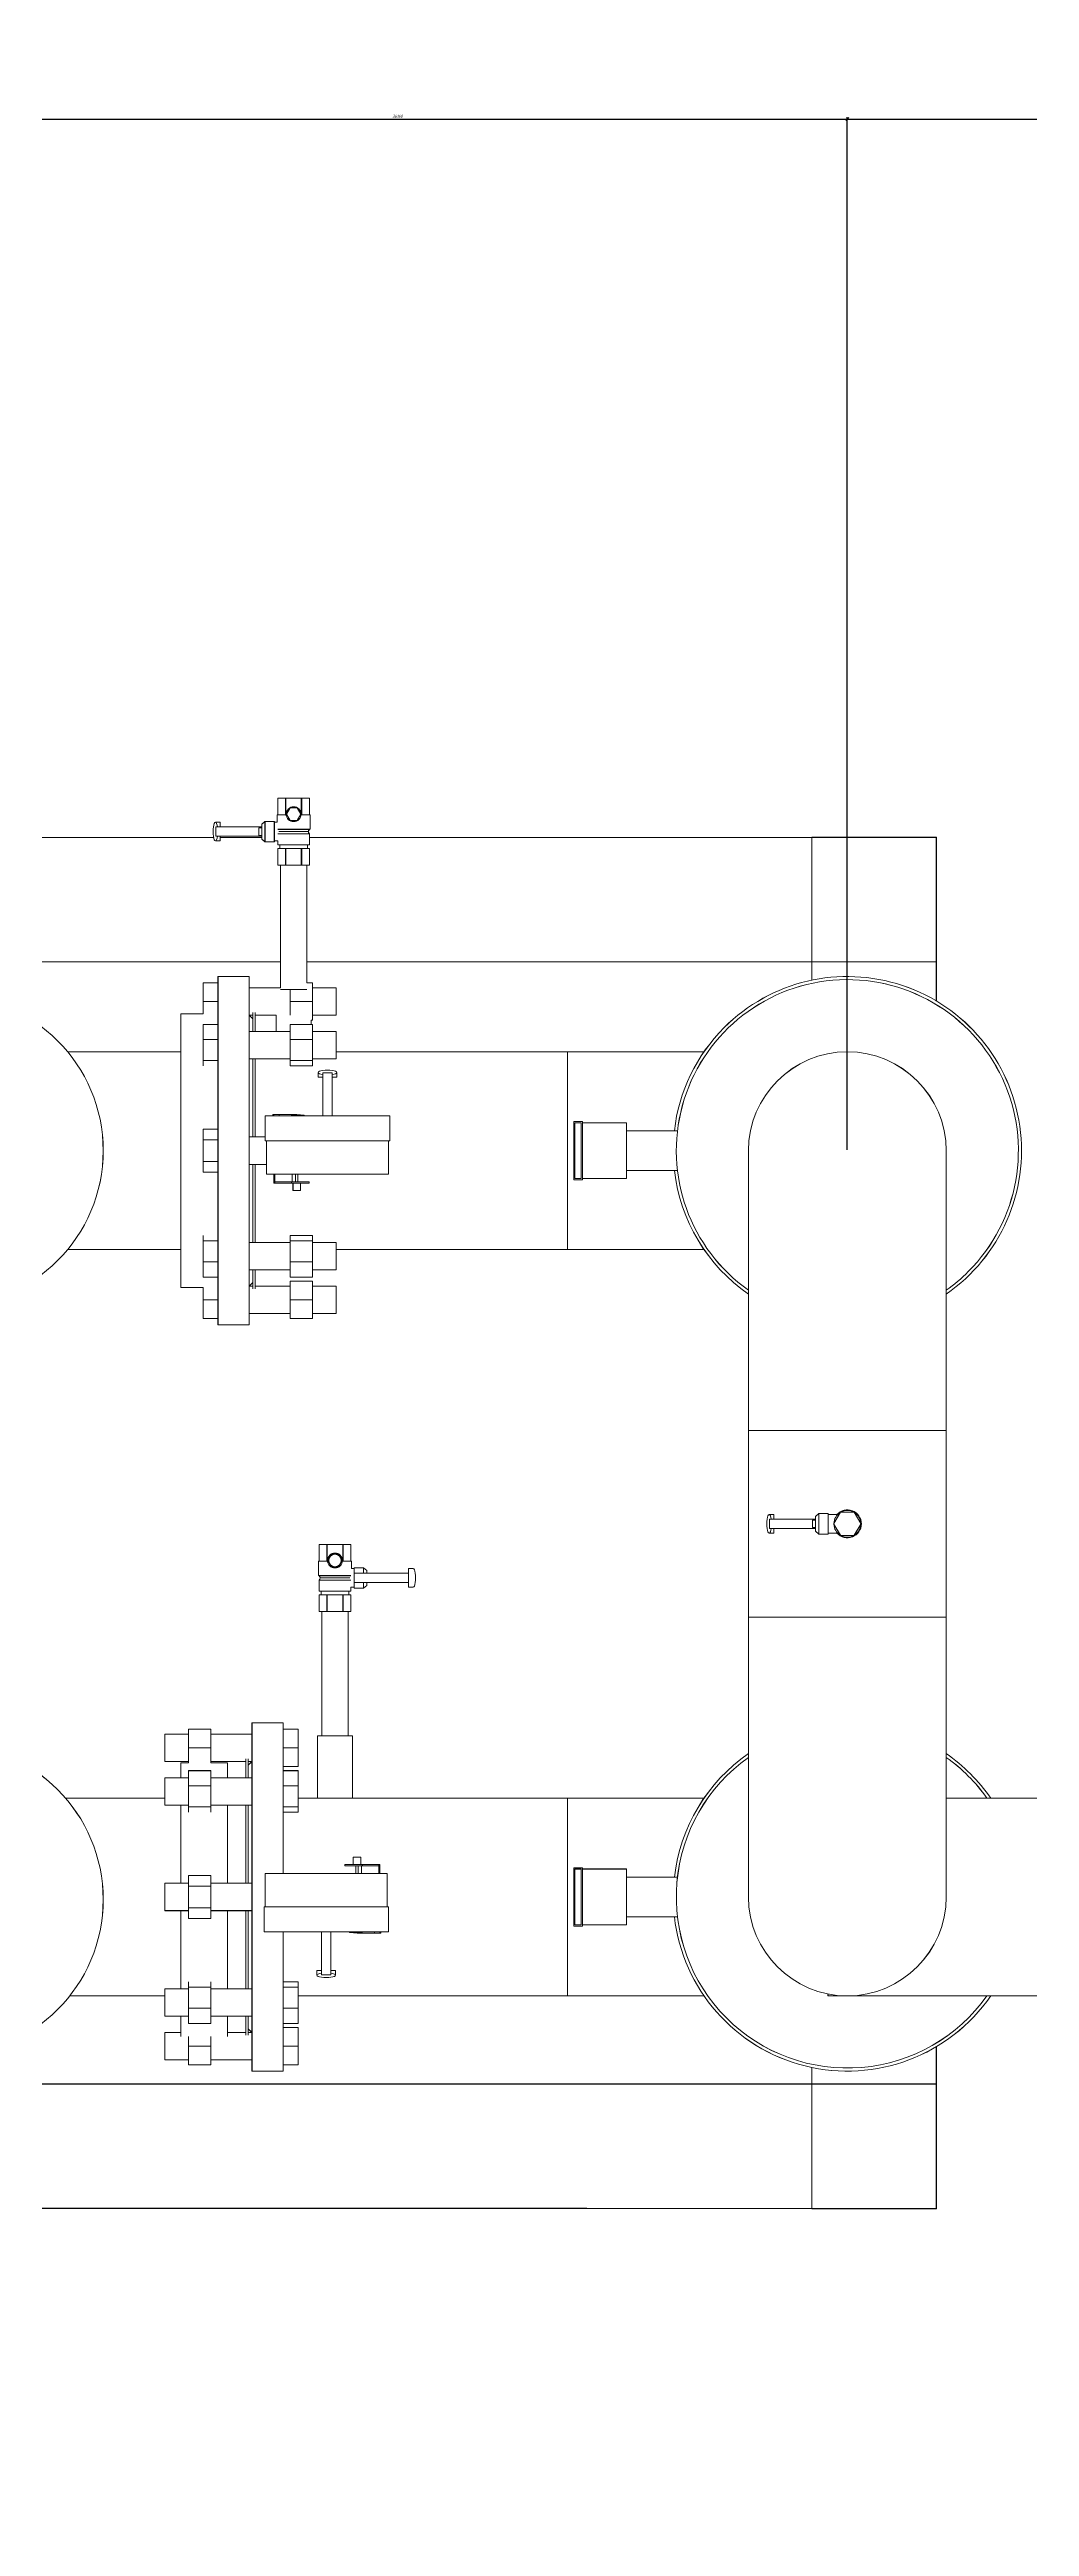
# Model space of a CAD drawing. Header units: millimetres. Extents: x -8689834 to 9419935, y 0 to 233063.
# Drawn here: x -421029 to -420241, y 223696 to 225687 of the extents above; entities that cross this region are included whole.
import ezdxf

# ---------------------------------------------------------------- set-up
doc = ezdxf.new("R2010")
doc.units = ezdxf.units.MM
doc.header["$MEASUREMENT"] = 0
doc.layers.get('0').update_dxf_attribs({"color": 250, "lineweight": 9})
doc.layers.add('25. ЗАЛИВКА ЗОН', color=7, linetype='Continuous', lineweight=0, transparency=0.2)
for name, color, linetype, lineweight in [('2D.ПроекцииПлан. Цвет-', 5, 'ByLayer', 40), ('2D.ПроекцииПлан. Цвет-Ошибка', 5, 'ByLayer', 35), ('2D.ПроекцииПлан.0', 250, 'ByLayer', 35), ('2D.ПроекцииПлан.25. ЗАЛИВКА ЗОН', 7, 'ByLayer', 0), ('ViewportFrames', 5, 'Continuous', 0), ('Размеры координатных сеток', 7, 'Continuous', 0)]:
    doc.layers.add(name, color=color, linetype=linetype, lineweight=lineweight)
doc.styles.add('МОЭК-Проект', font='', dxfattribs={"oblique": 15})
doc.styles.get('МОЭК-Проект').set_extended_font_data('GOST_type_A')
doc.dimstyles.new('МОЭК', dxfattribs={"dimtxt": 2.5, "dimasz": 2.5, "dimexe": 1.5, "dimexo": 0.625, "dimgap": 1, "dimtad": 1, "dimdec": 0, "dimlfac": 50, "dimtxsty": 'МОЭК-Проект', "dimblk": 'OBLIQUE', "dimblk1": 'OBLIQUE', "dimblk2": 'OBLIQUE', "dimcen": 2.5, "dimdle": 1.5, "dimadec": 0, "dimazin": 2, "dimtfac": 0.75, "dimtdec": 4, "dimtmove": 1, "dimatfit": 3, "dimldrblk": 'NONE', "dimfxl": 1, "dimtfill": 1, "dimtolj": 1, "dimarcsym": 1})

# ---------------------------------------------------------------- blocks, each defined once
blk = doc.blocks.new('PROJECTION_BLOCK_{ec8f7da3-a541-4747-95ec-aaf06b1fa1c5}')
at = {"layer": '2D.ПроекцииПлан. Цвет-', "color": 0, "lineweight": -2}
for p, q in [((2.04, -8.67), (-0.65, -8.67)), ((-2.551, -11.85), (-2.551, -11.82)), ((2.04, -11.85), (-2.551, -11.85))]:
    blk.add_line(p, q, dxfattribs=at)
at = {"layer": '2D.ПроекцииПлан. Цвет-Ошибка', "color": 0, "lineweight": -2}
for p, q in [((-11.399, 7.41), (-11.399, 7.14)), ((-11.399, 7.41), (-11.399, 7.41)), ((-11.399, 7.41), (-11.275, 7.41)), ((-11.399, 7.41), (-11.399, 7.14)), ((-11.267, 7.41), (-11.275, 7.41)), ((-11.275, 7.41), (-11.275, 7.14)), ((-11.267, 7.41), (-11.267, 7.14)), ((-11.267, 7.41), (-11.02, 7.41)), ((-11.201, 7.25), (-11.259, 7.15)), ((-11.086, 7.25), (-11.201, 7.25)), ((-11.028, 7.15), (-11.086, 7.25)), ((-11.012, 7.41), (-11.02, 7.41)), ((-11.02, 7.41), (-11.02, 7.14)), ((-11.012, 7.41), (-11.012, 7.14)), ((-11.012, 7.41), (-10.888, 7.41)), ((-10.888, 7.41), (-10.888, 7.41)), ((-10.888, 7.41), (-10.888, 7.14)), ((-10.888, 7.41), (-10.888, 7.14)), ((-12.324, 7.02), (-12.401, 7.02)), ((-11.654, 6.945), (-12.394, 6.945)), ((-12.394, 6.795), (-12.394, 6.945)), ((-11.654, 6.795), (-12.394, 6.795)), ((-12.324, 6.945), (-12.324, 7.02)), ((-12.324, 6.72), (-12.324, 6.795)), ((-11.704, 6.81), (-11.704, 6.93)), ((-11.654, 6.93), (-11.704, 6.93)), ((-11.654, 6.81), (-11.704, 6.81)), ((-11.604, 7.035), (-11.654, 6.99)), ((-11.654, 6.75), (-11.654, 6.99)), ((-11.604, 7.035), (-11.604, 6.87)), ((-11.604, 6.705), (-11.604, 7.035)), ((-11.604, 7.035), (-11.454, 7.035)), ((-11.604, 6.87), (-11.604, 6.705)), ((-11.454, 7.035), (-11.454, 6.87)), ((-11.41, 7.02), (-11.454, 7.02)), ((-11.454, 6.87), (-11.454, 6.705)), ((-11.263, 7.14), (-11.41, 7.14)), ((-11.41, 7.14), (-11.41, 7.02)), ((-10.877, 6.908), (-11.399, 6.908)), ((-10.888, 6.904), (-11.399, 6.904)), ((-10.888, 6.836), (-11.399, 6.836)), ((-10.907, 6.87), (-11.381, 6.87)), ((-11.259, 7.15), (-11.201, 7.05)), ((-11.201, 7.05), (-11.086, 7.05)), ((-11.086, 7.05), (-11.028, 7.15)), ((-10.877, 7.14), (-11.024, 7.14)), ((-10.888, 6.836), (-10.888, 6.656)), ((-10.877, 7.14), (-10.877, 6.908)), ((-12.324, 6.72), (-12.401, 6.72)), ((-11.604, 6.705), (-11.654, 6.75)), ((-11.604, 6.705), (-11.454, 6.705)), ((-11.399, 6.72), (-11.454, 6.72)), ((-11.399, 6.72), (-11.399, 6.656)), ((-10.888, 6.656), (-11.399, 6.656)), ((-11.399, 6.6), (-11.399, 6.6)), ((-11.399, 6.6), (-11.275, 6.6)), ((-11.399, 6.6), (-11.399, 6.33)), ((-11.399, 6.6), (-11.399, 6.33)), ((-11.367, 6.656), (-11.367, 6.6)), ((-11.267, 6.6), (-11.275, 6.6)), ((-11.275, 6.6), (-11.275, 6.33)), ((-11.267, 6.6), (-11.02, 6.6)), ((-11.267, 6.6), (-11.267, 6.33)), ((-11.012, 6.6), (-11.02, 6.6)), ((-11.02, 6.6), (-11.02, 6.33)), ((-11.012, 6.6), (-10.888, 6.6)), ((-11.012, 6.6), (-11.012, 6.33)), ((-10.921, 6.656), (-10.921, 6.6)), ((-10.888, 6.6), (-10.888, 6.6)), ((-10.888, 6.6), (-10.888, 6.33)), ((-10.888, 6.6), (-10.888, 6.33)), ((-11.399, 6.33), (-11.399, 6.33)), ((-11.399, 6.33), (-11.275, 6.33)), ((-11.357, 4.36), (-11.357, 6.33)), ((-11.267, 6.33), (-11.275, 6.33)), ((-11.267, 6.33), (-11.02, 6.33)), ((-11.012, 6.33), (-11.02, 6.33)), ((-11.012, 6.33), (-10.888, 6.33)), ((-10.931, 4.44), (-10.931, 6.33)), ((-10.888, 6.33), (-10.888, 6.33)), ((-12.36, 4.44), (-12.6, 4.44)), ((-12.6, 4.14), (-12.6, 4.44)), ((-12.36, 4.54), (-12.36, 3.72)), ((-12.36, 4.54), (-11.86, 4.54)), ((-11.86, 4.54), (-11.86, 3.72)), ((-10.931, 4.44), (-10.84, 4.44)), ((-10.84, 4.44), (-10.84, 4.14)), ((-12.6, 3.94), (-12.6, 4.14)), ((-12.36, 4.14), (-12.6, 4.14)), ((-11.86, 4.36), (-11.357, 4.36)), ((-11.357, 4.33), (-10.931, 4.33)), ((-11.2, 4.33), (-11.2, 4.14)), ((-11.2, 4.14), (-11.2, 3.92)), ((-11.2, 4.14), (-10.84, 4.14)), ((-10.84, 4.36), (-10.46, 4.36)), ((-10.84, 4.14), (-10.84, 3.84)), ((-10.46, 3.92), (-10.46, 4.36)), ((-12.6, 3.527), (-12.6, 3.771)), ((-12.6, 3.771), (-12.36, 3.771)), ((-12.36, 3.72), (-12.36, -1.06)), ((-11.86, 3.92), (-11.8, 3.86)), ((-11.86, 3.92), (-11.8, 3.92)), ((-11.86, 3.72), (-11.86, -1.06)), ((-11.86, 3.657), (-11.2, 3.657)), ((-11.8, 3.657), (-11.8, 3.96)), ((-11.76, 3.657), (-11.76, 3.96)), ((-11.76, 3.92), (-11.424, 3.92)), ((-11.424, 3.657), (-11.424, 3.92)), ((-11.2, 3.771), (-10.84, 3.771)), ((-11.2, 3.771), (-11.2, 3.527)), ((-10.864, 3.84), (-10.84, 3.84)), ((-10.864, 3.771), (-10.864, 3.84)), ((-10.84, 3.92), (-10.46, 3.92)), ((-10.84, 3.771), (-10.84, 3.527)), ((-10.84, 3.657), (-10.46, 3.657)), ((-10.46, 3.217), (-10.46, 3.657)), ((-12.956, 3.33), (-14.777, 3.33)), ((-12.36, 3.527), (-12.6, 3.527)), ((-12.6, 3.192), (-12.6, 3.527)), ((-12.6, 3.102), (-12.6, 3.192)), ((-12.36, 3.192), (-12.6, 3.192)), ((-11.86, 3.217), (-11.2, 3.217)), ((-11.8, 1.96), (-11.8, 3.217)), ((-11.76, 1.96), (-11.76, 3.217)), ((-11.2, 3.527), (-11.2, 3.192)), ((-11.2, 3.527), (-10.84, 3.527)), ((-11.2, 3.192), (-11.2, 3.102)), ((-11.2, 3.192), (-10.84, 3.192)), ((-10.84, 3.527), (-10.84, 3.192)), ((-10.84, 3.217), (-10.46, 3.217)), ((-10.84, 3.192), (-10.84, 3.102)), ((-6.74, 3.33), (-10.46, 3.33)), ((-6.74, 0.15), (-6.74, 3.33)), ((-6.74, 3.33), (-6.74, 1.74)), ((-6.74, 3.33), (-4.545, 3.33)), ((-11.2, 3.102), (-10.84, 3.102)), ((-10.749, 2.92), (-10.749, 2.997)), ((-10.749, 2.92), (-10.674, 2.92)), ((-10.674, 2.3), (-10.674, 2.99)), ((-10.674, 2.99), (-10.524, 2.99)), ((-10.524, 2.3), (-10.524, 2.99)), ((-10.524, 2.92), (-10.449, 2.92)), ((-10.449, 2.92), (-10.449, 2.997)), ((-12.36, 2.086), (-12.6, 2.086)), ((-12.6, 1.913), (-12.6, 2.086)), ((-11.599, 2.3), (-9.599, 2.3)), ((-11.599, 1.9), (-11.599, 2.3)), ((-11.476, 2.32), (-11.462, 2.32)), ((-11.476, 2.3), (-11.476, 2.32)), ((-11.476, 2.32), (-11.476, 2.3)), ((-11.476, 2.32), (-11.377, 2.32)), ((-11.462, 2.3), (-11.462, 2.32)), ((-10.988, 2.31), (-11.377, 2.32)), ((-11.377, 2.3), (-11.377, 2.32)), ((-11.377, 2.32), (-11.094, 2.32)), ((-11.094, 2.32), (-11.377, 2.32)), ((-11.377, 2.32), (-11.377, 2.3)), ((-10.974, 2.31), (-11.094, 2.32)), ((-10.988, 2.3), (-10.988, 2.31)), ((-10.988, 2.31), (-10.974, 2.31)), ((-10.974, 2.31), (-10.974, 2.3)), ((-9.599, 1.9), (-9.599, 2.3)), ((-6.64, 1.27), (-6.64, 2.21)), ((-6.5, 2.21), (-6.64, 2.21)), ((-6.52, 2.19), (-6.62, 2.19)), ((-6.62, 2.19), (-6.62, 1.29)), ((-6.52, 1.29), (-6.52, 2.19)), ((-6.5, 1.27), (-6.5, 2.21)), ((-5.79, 2.19), (-6.5, 2.19)), ((-5.79, 1.29), (-5.79, 2.19)), ((-4.972, 2.06), (-5.79, 2.06)), ((-12.6, 1.567), (-12.6, 1.913)), ((-12.6, 1.913), (-12.36, 1.913)), ((-11.86, 1.96), (-11.599, 1.96)), ((-11.599, 1.9), (-9.599, 1.9)), ((-11.579, 1.36), (-11.579, 1.9)), ((-9.619, 1.36), (-9.619, 1.9)), ((-6.74, 1.74), (-6.74, 0.15)), ((-3.83, 1.74), (-3.83, -2.76)), ((-0.65, 1.74), (-0.65, -2.76)), ((-12.36, 1.567), (-12.6, 1.567)), ((-12.6, 1.393), (-12.6, 1.567)), ((-12.36, 1.393), (-12.6, 1.393)), ((-11.86, 1.52), (-11.579, 1.52)), ((-11.8, 0.263), (-11.8, 1.52)), ((-11.76, 0.263), (-11.76, 1.52)), ((-11.579, 1.36), (-9.619, 1.36)), ((-11.462, 1.22), (-11.462, 1.36)), ((-11.462, 1.24), (-11.462, 1.22)), ((-11.462, 1.24), (-11.179, 1.24)), ((-11.462, 1.22), (-11.448, 1.22)), ((-11.462, 1.22), (-11.179, 1.22)), ((-11.448, 1.22), (-11.448, 1.36)), ((-10.896, 1.24), (-11.179, 1.24)), ((-11.179, 1.24), (-11.179, 1.22)), ((-11.179, 1.22), (-10.896, 1.22)), ((-11.165, 1.24), (-11.165, 1.36)), ((-11.154, 1.22), (-11.154, 1.1)), ((-11.114, 1.24), (-11.114, 1.36)), ((-11.074, 1.24), (-11.074, 1.36)), ((-11.034, 1.22), (-11.034, 1.1)), ((-10.896, 1.22), (-10.896, 1.24)), ((-6.5, 1.27), (-6.64, 1.27)), ((-6.62, 1.29), (-6.52, 1.29)), ((-5.79, 1.29), (-6.5, 1.29)), ((-4.972, 1.42), (-5.79, 1.42)), ((-11.137, 1.1), (-11.154, 1.1)), ((-11.034, 1.1), (-11.137, 1.1)), ((-12.956, 0.15), (-14.777, 0.15)), ((-12.6, 0.288), (-12.6, 0.377)), ((-12.36, 0.288), (-12.6, 0.288)), ((-12.6, -0.047), (-12.6, 0.288)), ((-11.86, 0.263), (-11.2, 0.263)), ((-10.84, 0.377), (-11.2, 0.377)), ((-11.2, 0.377), (-11.2, 0.288)), ((-11.2, 0.288), (-11.2, -0.047)), ((-11.2, 0.288), (-10.84, 0.288)), ((-10.84, 0.377), (-10.84, 0.288)), ((-10.84, 0.288), (-10.84, -0.047)), ((-10.84, 0.263), (-10.46, 0.263)), ((-10.46, -0.177), (-10.46, 0.263)), ((-6.74, 0.15), (-10.46, 0.15)), ((-6.74, 0.15), (-4.545, 0.15)), ((-12.6, -0.292), (-12.6, -0.047)), ((-12.6, -0.047), (-12.36, -0.047)), ((-12.36, -0.292), (-12.6, -0.292)), ((-11.86, -0.177), (-11.2, -0.177)), ((-11.86, -0.44), (-11.8, -0.38)), ((-11.8, -0.48), (-11.8, -0.177)), ((-11.76, -0.48), (-11.76, -0.177)), ((-11.2, -0.047), (-10.84, -0.047)), ((-11.2, -0.047), (-11.2, -0.292)), ((-11.2, -0.292), (-10.84, -0.292)), ((-10.84, -0.36), (-11.2, -0.36)), ((-11.2, -0.36), (-11.2, -0.66)), ((-10.84, -0.047), (-10.84, -0.292)), ((-10.84, -0.177), (-10.46, -0.177)), ((-10.84, -0.36), (-10.84, -0.66)), ((-12.6, -0.66), (-12.6, -0.46)), ((-12.36, -0.66), (-12.6, -0.66)), ((-12.6, -0.96), (-12.6, -0.66)), ((-11.86, -0.44), (-11.8, -0.44)), ((-11.76, -0.44), (-11.2, -0.44)), ((-11.2, -0.66), (-11.2, -0.96)), ((-11.2, -0.66), (-10.84, -0.66)), ((-10.84, -0.44), (-10.46, -0.44)), ((-10.84, -0.66), (-10.84, -0.96)), ((-10.46, -0.88), (-10.46, -0.44)), ((-12.6, -0.96), (-12.36, -0.96)), ((-12.36, -1.06), (-11.86, -1.06)), ((-11.86, -0.88), (-11.2, -0.88)), ((-11.2, -0.96), (-10.84, -0.96)), ((-10.84, -0.88), (-10.46, -0.88)), ((-0.65, -2.76), (-3.83, -2.76)), ((-3.83, -2.76), (-0.65, -2.76)), ((-3.83, -5.76), (-3.83, -2.76)), ((-0.65, -5.76), (-0.65, -2.76)), ((-3.42, -4.11), (-3.498, -4.11)), ((-2.75, -4.185), (-3.49, -4.185)), ((-3.49, -4.335), (-3.49, -4.185)), ((-2.75, -4.335), (-3.49, -4.335)), ((-3.42, -4.185), (-3.42, -4.11)), ((-3.42, -4.41), (-3.42, -4.335)), ((-2.8, -4.32), (-2.8, -4.2)), ((-2.75, -4.2), (-2.8, -4.2)), ((-2.75, -4.32), (-2.8, -4.32)), ((-2.7, -4.095), (-2.75, -4.14)), ((-2.75, -4.38), (-2.75, -4.14)), ((-2.7, -4.425), (-2.75, -4.38)), ((-2.7, -4.095), (-2.7, -4.26)), ((-2.7, -4.425), (-2.7, -4.095)), ((-2.7, -4.095), (-2.55, -4.095)), ((-2.7, -4.26), (-2.7, -4.425)), ((-2.55, -4.095), (-2.55, -4.26)), ((-2.396, -4.11), (-2.55, -4.11)), ((-2.55, -4.26), (-2.55, -4.425)), ((-2.456, -4.256), (-2.352, -4.075)), ((-2.352, -4.445), (-2.456, -4.264)), ((-2.345, -4.071), (-2.136, -4.071)), ((-2.129, -4.075), (-2.025, -4.256)), ((-2.025, -4.264), (-2.129, -4.445)), ((-10.734, -4.59), (-10.734, -4.86)), ((-10.734, -4.59), (-10.734, -4.59)), ((-10.734, -4.59), (-10.611, -4.59)), ((-10.734, -4.59), (-10.734, -4.86)), ((-10.603, -4.59), (-10.611, -4.59)), ((-10.611, -4.59), (-10.611, -4.86)), ((-10.603, -4.59), (-10.603, -4.86)), ((-10.603, -4.59), (-10.355, -4.59)), ((-10.594, -4.85), (-10.536, -4.75)), ((-10.536, -4.75), (-10.421, -4.75)), ((-10.421, -4.75), (-10.363, -4.85)), ((-10.347, -4.59), (-10.355, -4.59)), ((-10.355, -4.59), (-10.355, -4.86)), ((-10.347, -4.59), (-10.347, -4.86)), ((-10.347, -4.59), (-10.223, -4.59)), ((-10.223, -4.59), (-10.223, -4.59)), ((-10.223, -4.59), (-10.223, -4.86)), ((-10.223, -4.59), (-10.223, -4.86)), ((-3.42, -4.41), (-3.498, -4.41)), ((-2.7, -4.425), (-2.55, -4.425)), ((-2.396, -4.41), (-2.55, -4.41)), ((-2.136, -4.449), (-2.345, -4.449)), ((-10.598, -4.86), (-10.745, -4.86)), ((-10.745, -4.86), (-10.745, -5.092)), ((-10.223, -5.092), (-10.745, -5.092)), ((-10.223, -5.096), (-10.734, -5.096)), ((-10.223, -5.164), (-10.734, -5.164)), ((-10.734, -5.164), (-10.734, -5.344)), ((-10.242, -5.13), (-10.716, -5.13)), ((-10.536, -4.95), (-10.594, -4.85)), ((-10.421, -4.95), (-10.536, -4.95)), ((-10.363, -4.85), (-10.421, -4.95)), ((-10.213, -4.86), (-10.359, -4.86)), ((-10.213, -4.86), (-10.213, -4.98)), ((-10.213, -4.98), (-10.169, -4.98)), ((-10.169, -5.295), (-10.169, -4.965)), ((-10.019, -4.965), (-10.169, -4.965)), ((-10.169, -5.055), (-9.299, -5.055)), ((-10.019, -4.965), (-10.019, -5.055)), ((-10.019, -5.055), (-10.019, -4.965)), ((-10.019, -4.965), (-9.969, -5.01)), ((-9.969, -5.01), (-9.969, -5.055)), ((-9.299, -4.98), (-9.299, -5.28)), ((-9.299, -4.98), (-9.221, -4.98)), ((-10.223, -5.344), (-10.734, -5.344)), ((-10.734, -5.4), (-10.734, -5.4)), ((-10.734, -5.4), (-10.611, -5.4)), ((-10.734, -5.4), (-10.734, -5.67)), ((-10.734, -5.4), (-10.734, -5.67)), ((-10.702, -5.344), (-10.702, -5.4)), ((-10.603, -5.4), (-10.611, -5.4)), ((-10.611, -5.4), (-10.611, -5.67)), ((-10.603, -5.4), (-10.355, -5.4)), ((-10.603, -5.4), (-10.603, -5.67)), ((-10.347, -5.4), (-10.355, -5.4)), ((-10.355, -5.4), (-10.355, -5.67)), ((-10.347, -5.4), (-10.223, -5.4)), ((-10.347, -5.4), (-10.347, -5.67)), ((-10.256, -5.344), (-10.256, -5.4)), ((-10.223, -5.28), (-10.223, -5.344)), ((-10.223, -5.28), (-10.169, -5.28)), ((-10.223, -5.4), (-10.223, -5.4)), ((-10.223, -5.4), (-10.223, -5.67)), ((-10.223, -5.4), (-10.223, -5.67)), ((-10.169, -5.205), (-9.299, -5.205)), ((-10.019, -5.295), (-10.169, -5.295)), ((-10.019, -5.205), (-10.019, -5.295)), ((-10.019, -5.295), (-10.019, -5.205)), ((-10.019, -5.295), (-9.969, -5.25)), ((-9.969, -5.205), (-9.969, -5.25)), ((-9.299, -5.28), (-9.221, -5.28)), ((-10.734, -5.67), (-10.734, -5.67)), ((-10.734, -5.67), (-10.611, -5.67)), ((-10.692, -7.67), (-10.692, -5.67)), ((-10.603, -5.67), (-10.611, -5.67)), ((-10.603, -5.67), (-10.355, -5.67)), ((-10.347, -5.67), (-10.355, -5.67)), ((-10.347, -5.67), (-10.223, -5.67)), ((-10.266, -7.67), (-10.266, -5.67)), ((-10.223, -5.67), (-10.223, -5.67)), ((-0.65, -5.76), (-3.83, -5.76)), ((-3.83, -5.76), (-0.65, -5.76)), ((-3.83, -5.76), (-3.83, -10.26)), ((-0.65, -5.76), (-0.65, -10.26)), ((-12.473, -7.56), (-12.833, -7.56)), ((-12.833, -7.86), (-12.833, -7.56)), ((-12.473, -7.86), (-12.473, -7.56)), ((-11.813, -12.24), (-11.813, -7.46)), ((-11.313, -7.46), (-11.813, -7.46)), ((-11.313, -9.88), (-11.313, -7.46)), ((-11.073, -7.56), (-11.313, -7.56)), ((-11.073, -7.56), (-11.073, -7.86)), ((-13.213, -7.64), (-13.213, -8.08)), ((-12.833, -7.64), (-13.213, -7.64)), ((-12.473, -7.86), (-12.833, -7.86)), ((-12.833, -8.102), (-12.833, -7.86)), ((-11.813, -7.64), (-12.473, -7.64)), ((-12.473, -8.102), (-12.473, -7.86)), ((-11.313, -7.86), (-11.073, -7.86)), ((-11.073, -7.86), (-11.073, -8.16)), ((-10.759, -7.67), (-10.199, -7.67)), ((-10.759, -8.67), (-10.759, -7.67)), ((-10.199, -8.67), (-10.199, -7.67)), ((-12.833, -8.08), (-13.213, -8.08)), ((-13.213, -8.343), (-13.213, -8.783)), ((-12.833, -8.343), (-13.213, -8.343)), ((-12.833, -8.473), (-12.833, -8.229)), ((-12.473, -8.229), (-12.833, -8.229)), ((-11.913, -8.08), (-12.473, -8.08)), ((-12.473, -8.473), (-12.473, -8.229)), ((-11.813, -8.343), (-12.473, -8.343)), ((-11.913, -8.04), (-11.913, -8.343)), ((-11.873, -8.04), (-11.873, -8.343)), ((-11.813, -8.08), (-11.873, -8.14)), ((-11.813, -8.08), (-11.873, -8.08)), ((-11.313, -8.16), (-11.073, -8.16)), ((-11.313, -8.229), (-11.073, -8.229)), ((-11.073, -8.229), (-11.073, -8.473)), ((-14.811, -8.67), (-13.213, -8.67)), ((-12.473, -8.473), (-12.833, -8.473)), ((-12.833, -8.808), (-12.833, -8.473)), ((-12.473, -8.808), (-12.473, -8.473)), ((-11.073, -8.473), (-11.313, -8.473)), ((-11.073, -8.473), (-11.073, -8.808)), ((-11.073, -8.67), (-10.759, -8.67)), ((-10.759, -8.67), (-10.199, -8.67)), ((-10.199, -8.67), (-6.74, -8.67)), ((-6.74, -8.67), (-6.74, -10.26)), ((-6.74, -8.67), (-6.74, -11.85)), ((-6.74, -8.67), (-4.545, -8.67)), ((-12.833, -8.783), (-13.213, -8.783)), ((-12.473, -8.808), (-12.833, -8.808)), ((-12.833, -8.898), (-12.833, -8.808)), ((-11.813, -8.783), (-12.473, -8.783)), ((-12.473, -8.898), (-12.473, -8.808)), ((-11.913, -8.783), (-11.913, -10.04)), ((-11.873, -8.783), (-11.873, -10.04)), ((-11.313, -8.808), (-11.073, -8.808)), ((-11.313, -8.898), (-11.073, -8.898)), ((-11.073, -8.808), (-11.073, -8.898)), ((-12.833, -10.087), (-12.833, -9.914)), ((-12.473, -9.914), (-12.833, -9.914)), ((-12.473, -10.087), (-12.473, -9.914)), ((-9.639, -9.88), (-11.599, -9.88)), ((-11.599, -9.88), (-11.599, -10.42)), ((-10.039, -9.74), (-10.322, -9.74)), ((-10.322, -9.74), (-10.322, -9.76)), ((-10.322, -9.76), (-10.039, -9.76)), ((-10.184, -9.62), (-10.082, -9.62)), ((-10.184, -9.74), (-10.184, -9.62)), ((-10.144, -9.76), (-10.144, -9.88)), ((-10.104, -9.76), (-10.104, -9.88)), ((-10.082, -9.62), (-10.064, -9.62)), ((-10.064, -9.74), (-10.064, -9.62)), ((-10.053, -9.76), (-10.053, -9.88)), ((-10.039, -9.76), (-10.039, -9.74)), ((-9.756, -9.74), (-10.039, -9.74)), ((-9.756, -9.76), (-10.039, -9.76)), ((-9.756, -9.74), (-9.771, -9.74)), ((-9.771, -9.74), (-9.771, -9.88)), ((-9.756, -9.74), (-9.756, -9.88)), ((-9.756, -9.76), (-9.756, -9.74)), ((-9.639, -9.88), (-9.639, -10.42)), ((-6.64, -10.73), (-6.64, -9.79)), ((-6.5, -9.79), (-6.64, -9.79)), ((-6.52, -9.81), (-6.62, -9.81)), ((-6.62, -9.81), (-6.62, -10.71)), ((-6.52, -10.71), (-6.52, -9.81)), ((-6.5, -10.73), (-6.5, -9.79)), ((-5.79, -9.81), (-6.5, -9.81)), ((-5.79, -10.71), (-5.79, -9.81)), ((-4.972, -9.94), (-5.79, -9.94)), ((-13.213, -10.04), (-13.213, -10.48)), ((-12.833, -10.04), (-13.213, -10.04)), ((-12.833, -10.433), (-12.833, -10.087)), ((-12.473, -10.087), (-12.833, -10.087)), ((-11.813, -10.04), (-12.473, -10.04)), ((-12.473, -10.433), (-12.473, -10.087)), ((-6.74, -10.26), (-6.74, -11.85)), ((-12.833, -10.48), (-13.213, -10.48)), ((-12.473, -10.433), (-12.833, -10.433)), ((-12.833, -10.607), (-12.833, -10.433)), ((-12.473, -10.607), (-12.833, -10.607)), ((-12.473, -10.607), (-12.473, -10.433)), ((-11.813, -10.48), (-12.473, -10.48)), ((-11.913, -10.48), (-11.913, -11.737)), ((-11.873, -10.48), (-11.873, -11.737)), ((-9.619, -10.42), (-11.619, -10.42)), ((-11.619, -10.42), (-11.619, -10.82)), ((-9.619, -10.42), (-9.619, -10.82)), ((-6.5, -10.73), (-6.64, -10.73)), ((-6.62, -10.71), (-6.52, -10.71)), ((-5.79, -10.71), (-6.5, -10.71)), ((-4.972, -10.58), (-5.79, -10.58)), ((-9.619, -10.82), (-11.619, -10.82)), ((-11.313, -12.24), (-11.313, -10.82)), ((-10.694, -10.82), (-10.694, -11.51)), ((-10.544, -10.82), (-10.544, -11.51)), ((-10.244, -10.83), (-10.244, -10.82)), ((-10.23, -10.83), (-10.244, -10.83)), ((-10.244, -10.83), (-10.124, -10.84)), ((-10.23, -10.82), (-10.23, -10.83)), ((-10.23, -10.83), (-9.841, -10.84)), ((-9.841, -10.84), (-10.124, -10.84)), ((-10.124, -10.84), (-9.841, -10.84)), ((-9.841, -10.82), (-9.841, -10.84)), ((-9.841, -10.84), (-9.841, -10.82)), ((-9.742, -10.84), (-9.841, -10.84)), ((-9.756, -10.82), (-9.756, -10.84)), ((-9.742, -10.84), (-9.756, -10.84)), ((-9.742, -10.82), (-9.742, -10.84)), ((-9.742, -10.84), (-9.742, -10.82)), ((-10.694, -11.44), (-10.769, -11.44)), ((-10.769, -11.44), (-10.769, -11.518)), ((-10.544, -11.51), (-10.694, -11.51)), ((-10.469, -11.44), (-10.544, -11.44)), ((-10.469, -11.44), (-10.469, -11.518)), ((-14.743, -11.85), (-13.213, -11.85)), ((-13.213, -11.737), (-13.213, -12.177)), ((-12.833, -11.737), (-13.213, -11.737)), ((-12.833, -11.712), (-12.833, -11.623)), ((-12.833, -12.047), (-12.833, -11.712)), ((-12.473, -11.712), (-12.833, -11.712)), ((-12.473, -11.712), (-12.473, -11.623)), ((-12.473, -12.047), (-12.473, -11.712)), ((-11.813, -11.737), (-12.473, -11.737)), ((-11.313, -11.623), (-11.073, -11.623)), ((-11.313, -11.712), (-11.073, -11.712)), ((-11.073, -11.623), (-11.073, -11.712)), ((-11.073, -11.712), (-11.073, -12.047)), ((-11.073, -11.85), (-6.74, -11.85)), ((-6.74, -11.85), (-4.545, -11.85)), ((-12.833, -12.177), (-13.213, -12.177)), ((-12.833, -12.292), (-12.833, -12.047)), ((-12.473, -12.047), (-12.833, -12.047)), ((-12.473, -12.292), (-12.833, -12.292)), ((-12.473, -12.292), (-12.473, -12.047)), ((-11.813, -12.177), (-12.473, -12.177)), ((-11.913, -12.177), (-11.913, -12.48)), ((-11.873, -12.177), (-11.873, -12.48)), ((-11.813, -13.06), (-11.813, -12.24)), ((-11.313, -12.047), (-11.073, -12.047)), ((-11.313, -13.06), (-11.313, -12.24)), ((-11.073, -12.292), (-11.313, -12.292)), ((-11.073, -12.047), (-11.073, -12.292)), ((-13.213, -12.44), (-13.213, -12.88)), ((-12.956, -12.44), (-13.213, -12.44)), ((-12.833, -12.66), (-12.833, -12.502)), ((-12.833, -12.96), (-12.833, -12.66)), ((-12.473, -12.66), (-12.833, -12.66)), ((-12.473, -12.66), (-12.473, -12.502)), ((-12.473, -12.96), (-12.473, -12.66)), ((-11.913, -12.44), (-12.206, -12.44)), ((-11.813, -12.44), (-11.873, -12.38)), ((-11.813, -12.44), (-11.873, -12.44)), ((-11.313, -12.36), (-11.073, -12.36)), ((-11.313, -12.66), (-11.073, -12.66)), ((-11.073, -12.36), (-11.073, -12.66)), ((-11.073, -12.66), (-11.073, -12.96)), ((-12.833, -12.88), (-13.213, -12.88)), ((-12.473, -12.96), (-12.833, -12.96)), ((-11.813, -12.88), (-12.473, -12.88)), ((-11.313, -13.06), (-11.813, -13.06)), ((-11.313, -12.96), (-11.073, -12.96))]:
    blk.add_line(p, q, dxfattribs=at)
for centre, radius in [((-11.144, 7.15), 0.12), ((-10.479, -4.85), 0.12), ((-10.479, -4.85), 0.1)]:
    blk.add_circle(centre, radius, dxfattribs=at)
at = {"layer": '2D.ПроекцииПлан. Цвет-Ошибка', "color": 0, "lineweight": -2, "extrusion": (0, 0, -1)}
for centre, radius, start, end in [((10.867, 6.87), 0.04, 0, 74.5588), ((10.867, 6.87), 0.04, 302.1745, 57.8255), ((2.24, 1.74), 2.75, 305.3228, 225), ((2.24, 1.74), 2.8, 45, 235.3991), ((2.24, 1.74), 2.8, 6.5624, 45), ((2.24, 1.74), 1.59, 0, 180), ((2.24, 1.74), 2.8, 304.6009, 353.4376), ((2.24, 1.74), 2.75, 225, 234.6772), ((2.24, -10.26), 2.8, 6.5624, 55.3991), ((2.24, -10.26), 2.8, 124.6009, 135), ((2.24, -10.26), 2.75, 315, 54.6772), ((2.24, -10.26), 2.75, 125.3228, 144.6772), ((2.24, -10.26), 2.8, 135, 145.3991), ((2.24, -10.26), 1.59, 180, 0), ((2.24, -10.26), 2.8, 214.6009, 353.4376), ((2.24, -10.26), 2.75, 215.3228, 315)]:
    blk.add_arc(centre, radius, start, end, dxfattribs=at)
at = {"layer": '2D.ПроекцииПлан. Цвет-Ошибка', "color": 0, "lineweight": -2}
for centre, radius, start, end in [((-2.24, 1.74), 1.59, 0, 180), ((-2.24, -4.26), 0.216, 121.045, 178.955), ((-2.24, -4.26), 0.216, 178.955, 181.045), ((-2.24, -4.26), 0.216, 181.045, 238.955), ((-2.24, -4.26), 0.19, 144.119, 155.881), ((-2.24, -4.26), 0.19, 204.119, 215.881), ((-2.24, -4.26), 0.225, 0, 138.1897), ((-2.24, -4.26), 0.225, 221.8103, 0), ((-2.24, -4.26), 0.216, 118.955, 121.045), ((-2.24, -4.26), 0.216, 61.045, 118.955), ((-2.24, -4.26), 0.19, 84.119, 95.881), ((-2.24, -4.26), 0.216, 58.955, 61.045), ((-2.24, -4.26), 0.216, 1.045, 58.955), ((-2.24, -4.26), 0.216, 301.045, 358.955), ((-2.24, -4.26), 0.19, 24.119, 35.881), ((-2.24, -4.26), 0.19, 324.119, 335.881), ((-2.24, -4.26), 0.216, 358.955, 1.045), ((-2.24, -4.26), 0.216, 238.955, 241.045), ((-2.24, -4.26), 0.216, 241.045, 298.955), ((-2.24, -4.26), 0.19, 264.119, 275.881), ((-2.24, -4.26), 0.216, 298.955, 301.045), ((-10.756, -5.13), 0.04, 0, 74.5588), ((-10.756, -5.13), 0.04, 302.1745, 57.8255), ((-2.24, -10.26), 1.59, 180, 0)]:
    blk.add_arc(centre, radius, start, end, dxfattribs=at)
for centre, major_axis, start_param, end_param in [((-12.401, 6.87), (0, 0.15), 0, 3.141593), ((-12.401, 6.87), (0, 0.15), -1.047198, 0), ((-12.401, 6.87), (0, 0.15), -3.141593, -2.094395), ((-10.599, 2.997), (0.15, 0), 0, 3.141593), ((-10.599, 2.997), (0.15, 0), -3.141593, -2.094395), ((-10.599, 2.997), (0.15, 0), -1.047198, 0), ((-3.498, -4.26), (0, 0.15), 0, 3.141593), ((-3.498, -4.26), (0, 0.15), -1.047198, 0), ((-3.498, -4.26), (0, 0.15), -3.141593, -2.094395), ((-10.619, -11.518), (-0.15, 0), -1.047198, 0), ((-10.619, -11.518), (-0.15, 0), 0, 3.141593), ((-10.619, -11.518), (-0.15, 0), -3.141593, -2.094395)]:
    blk.add_ellipse(centre, major_axis=major_axis, ratio=0.258819, start_param=start_param, end_param=end_param, dxfattribs=at)
at = {"layer": '2D.ПроекцииПлан. Цвет-Ошибка', "color": 0, "lineweight": -2, "extrusion": (0, 0, -1)}
blk.add_ellipse((-9.221, -5.13), major_axis=(0, 0.15), ratio=0.258819, start_param=0, end_param=3.141593, dxfattribs=at)
at = {"layer": '2D.ПроекцииПлан.25. ЗАЛИВКА ЗОН', "color": 0, "lineweight": -2}
for p, q in [((-12.432, 6.776), (-23.317, 6.776)), ((-11.654, 6.776), (-12.324, 6.776)), ((-0.813, 6.776), (-10.888, 6.776)), ((-0.809, 6.781), (-2.809, 6.781)), ((-2.809, 6.781), (-2.809, 4.482)), ((-0.813, 4.776), (-0.813, 6.776)), ((-0.809, 4.146), (-0.809, 6.781)), ((-23.36, 4.776), (-11.357, 4.776)), ((-10.931, 4.776), (-0.813, 4.776)), ((-12.956, 3.94), (-12.956, -0.46)), ((-12.956, 3.94), (-12.6, 3.94)), ((-12.956, -0.46), (-12.6, -0.46)), ((-12.956, -8.102), (-12.956, -8.343)), ((-12.956, -8.102), (-12.833, -8.102)), ((-12.473, -8.102), (-12.206, -8.102)), ((-12.206, -8.102), (-12.206, -8.343)), ((-12.956, -8.783), (-12.956, -10.04)), ((-12.206, -8.783), (-12.206, -10.04)), ((-12.956, -10.48), (-12.956, -11.737)), ((-12.206, -10.48), (-12.206, -11.737)), ((-12.956, -12.177), (-12.956, -12.502)), ((-12.206, -12.177), (-12.206, -12.502)), ((-0.809, -15.272), (-0.809, -12.666)), ((-2.809, -13.002), (-2.809, -15.272)), ((-0.813, -13.267), (-42.84, -13.267)), ((-0.813, -15.267), (-0.813, -13.267)), ((-42.84, -15.267), (-0.813, -15.267)), ((-2.809, -15.272), (-0.809, -15.272))]:
    blk.add_line(p, q, dxfattribs=at)
for centre in [(-16.706, 1.74), (-16.706, -10.302)]:
    blk.add_circle(centre, 2.5, dxfattribs=at)
blk = doc.blocks.new('*U1750')
at = {"layer": '2D.ПроекцииПлан.0', "lineweight": 13}
blk.add_blockref('PROJECTION_BLOCK_{ec8f7da3-a541-4747-95ec-aaf06b1fa1c5}', (-139.227, 231.99), dxfattribs=at)
blk = doc.blocks.new('_Oblique')
at = {"color": 0, "linetype": 'ByBlock', "lineweight": -2}
blk.add_line((-0.5, -0.5), (0.5, 0.5), dxfattribs=at)
blk = doc.blocks.new('*D1910')
at = {"layer": 'Размеры координатных сеток', "color": 0, "lineweight": -2, "ltscale": 100, "transparency": 16777216}
for p, q in [((-417750.8, 229894.6), (-424653.2, 229894.6)), ((-424651.7, 229896.1), (-424651.7, 215422.3)), ((-417753.9, 215423.8), (-424653.2, 215423.8))]:
    blk.add_line(p, q, dxfattribs=at)
at = {"layer": 'Размеры координатных сеток', "color": 0, "lineweight": -2, "ltscale": 100, "transparency": 16777216, "xscale": 2.5, "yscale": 2.5, "zscale": 2.5}
for p, rotation in [((-424651.7, 229894.6), 90), ((-424651.7, 215423.8), 270)]:
    blk.add_blockref('_Oblique', p, dxfattribs=dict(at, rotation=rotation))
at = {"layer": 'Размеры координатных сеток', "color": 0, "lineweight": 13, "ltscale": 100, "transparency": 16777216, "insert": (-424654, 222659.2), "char_height": 2.5, "attachment_point": 5, "rotation": 90, "style": 'МОЭК-Проект', "bg_fill": 3, "box_fill_scale": 1.25, "bg_fill_color": 256, "bg_fill_true_color": 13158600, "bg_fill_transparency": 0}
blk.add_mtext('\\A1;723542', dxfattribs=at)
blk = doc.blocks.new('_None')
blk = doc.blocks.new('*D1925')
at = {"layer": '25. ЗАЛИВКА ЗОН', "color": 0, "lineweight": -2, "transparency": 16777216}
for p, q in [((-420597.2, 223951.9), (-421263.6, 223951.9)), ((-421262.1, 223953.4), (-421262.1, 223070)), ((-420551.1, 223071.5), (-421263.6, 223071.5))]:
    blk.add_line(p, q, dxfattribs=at)
at = {"layer": '25. ЗАЛИВКА ЗОН', "color": 0, "lineweight": -2, "transparency": 16777216, "xscale": 2.5, "yscale": 2.5, "zscale": 2.5}
for p, rotation in [((-421262.1, 223951.9), 90), ((-421262.1, 223071.5), 270)]:
    blk.add_blockref('_Oblique', p, dxfattribs=dict(at, rotation=rotation))
at = {"layer": '25. ЗАЛИВКА ЗОН', "color": 0, "lineweight": 13, "transparency": 16777216, "insert": (-421264.4, 223511.7), "char_height": 2.5, "attachment_point": 5, "rotation": 90, "style": 'МОЭК-Проект', "bg_fill": 3, "box_fill_scale": 1.25, "bg_fill_color": 256, "bg_fill_true_color": 13158600, "bg_fill_transparency": 0}
blk.add_mtext('\\A1;44020', dxfattribs=at)
blk = doc.blocks.new('*D1930')
at = {"layer": '25. ЗАЛИВКА ЗОН', "color": 0, "lineweight": -2, "transparency": 16777216}
for p, q in [((-421112.4, 225631.6), (-420386.2, 225631.6)), ((-421110.9, 224802.8), (-421110.9, 225633.1)), ((-420387.7, 224802.8), (-420387.7, 225633.1))]:
    blk.add_line(p, q, dxfattribs=at)
at = {"layer": '25. ЗАЛИВКА ЗОН', "color": 0, "lineweight": -2, "transparency": 16777216, "xscale": 2.5, "yscale": 2.5, "zscale": 2.5, "rotation": 180}
blk.add_blockref('_Oblique', (-421110.9, 225631.6), dxfattribs=at)
at = {"layer": '25. ЗАЛИВКА ЗОН', "color": 0, "lineweight": -2, "transparency": 16777216, "xscale": 2.5, "yscale": 2.5, "zscale": 2.5}
blk.add_blockref('_Oblique', (-420387.7, 225631.6), dxfattribs=at)
at = {"layer": '25. ЗАЛИВКА ЗОН', "color": 0, "lineweight": 13, "transparency": 16777216, "insert": (-420749.3, 225633.8), "char_height": 2.5, "attachment_point": 5, "style": 'МОЭК-Проект', "bg_fill": 3, "box_fill_scale": 1.25, "bg_fill_color": 256, "bg_fill_true_color": 13158600, "bg_fill_transparency": 0}
blk.add_mtext('\\A1;36160', dxfattribs=at)
blk = doc.blocks.new('*D1935')
at = {"layer": '25. ЗАЛИВКА ЗОН', "color": 0, "lineweight": -2, "transparency": 16777216}
for p, q in [((-420389.2, 225631.6), (-417748.6, 225631.6)), ((-420387.7, 224802.8), (-420387.7, 225633.1)), ((-417750.1, 224802.8), (-417750.1, 225633.1))]:
    blk.add_line(p, q, dxfattribs=at)
at = {"layer": '25. ЗАЛИВКА ЗОН', "color": 0, "lineweight": -2, "transparency": 16777216, "xscale": 2.5, "yscale": 2.5, "zscale": 2.5, "rotation": 180}
blk.add_blockref('_Oblique', (-420387.7, 225631.6), dxfattribs=at)
at = {"layer": '25. ЗАЛИВКА ЗОН', "color": 0, "lineweight": -2, "transparency": 16777216, "xscale": 2.5, "yscale": 2.5, "zscale": 2.5}
blk.add_blockref('_Oblique', (-417750.1, 225631.6), dxfattribs=at)
at = {"layer": '25. ЗАЛИВКА ЗОН', "color": 0, "lineweight": 13, "transparency": 16777216, "insert": (-419068.9, 225633.8), "char_height": 2.5, "attachment_point": 5, "style": 'МОЭК-Проект', "bg_fill": 3, "box_fill_scale": 1.25, "bg_fill_color": 256, "bg_fill_true_color": 13158600, "bg_fill_transparency": 0}
blk.add_mtext('\\A1;131880', dxfattribs=at)

msp = doc.modelspace()

# ---------------------------------------------------------------- block references
at = {"layer": 'ViewportFrames', "lineweight": 13, "ltscale": 100, "xscale": 50, "yscale": 50, "zscale": 50}
msp.add_blockref('*U1750', (-413314.257, 213115.736), dxfattribs=at)

# ---------------------------------------------------------------- next in the draw order: block references
at = {"layer": '2D.ПроекцииПлан.0', "lineweight": 13, "xscale": 50, "yscale": 50, "zscale": 50}
msp.add_blockref('PROJECTION_BLOCK_{ec8f7da3-a541-4747-95ec-aaf06b1fa1c5}', (-420275.627, 224715.23), dxfattribs=at)

# ---------------------------------------------------------------- next in the draw order: dimensions: what is measured, and where the dimension line sits
at = {"layer": 'Размеры координатных сеток', "lineweight": 13, "ltscale": 100}
dim = msp.add_linear_dim(base=(-424651.725, 215423.815), p1=(-417750.138, 229894.646), p2=(-417753.262, 215423.815), angle=90, dimstyle='МОЭК', override={"dimscale": 1, "dimlfac": 50}, dxfattribs=at)
dim.commit()
dim.dimension.update_dxf_attribs({"geometry": '*D1910', "text_midpoint": (-424653.975, 222659.23)})

# ---------------------------------------------------------------- next in the draw order: dimensions: what is measured, and where the dimension line sits
at = {"layer": '25. ЗАЛИВКА ЗОН', "lineweight": 13}
dim = msp.add_linear_dim(base=(-420387.651, 225631.597), p1=(-421110.913, 224802.221), p2=(-420387.651, 224802.221), dimstyle='МОЭК', override={"dimrnd": 10}, dxfattribs=at)
dim.commit()
dim.dimension.update_dxf_attribs({"geometry": '*D1930', "text_midpoint": (-420749.282, 225633.847)})
dim = msp.add_linear_dim(base=(-421262.125, 223071.481), p1=(-420596.613, 223951.879), p2=(-420550.468, 223071.481), angle=90, dimstyle='МОЭК', override={"dimrnd": 10}, dxfattribs=at)
dim.commit()
dim.dimension.update_dxf_attribs({"geometry": '*D1925', "text_midpoint": (-421264.375, 223511.68)})

# ---------------------------------------------------------------- next in the draw order: dimensions: what is measured, and where the dimension line sits
dim = msp.add_linear_dim(base=(-417750.138, 225631.597), p1=(-420387.651, 224802.221), p2=(-417750.138, 224802.221), dimstyle='МОЭК', override={"dimrnd": 10}, dxfattribs=at)
dim.commit()
dim.dimension.update_dxf_attribs({"geometry": '*D1935', "text_midpoint": (-419068.894, 225633.847)})

doc.saveas('drawing.dxf')
